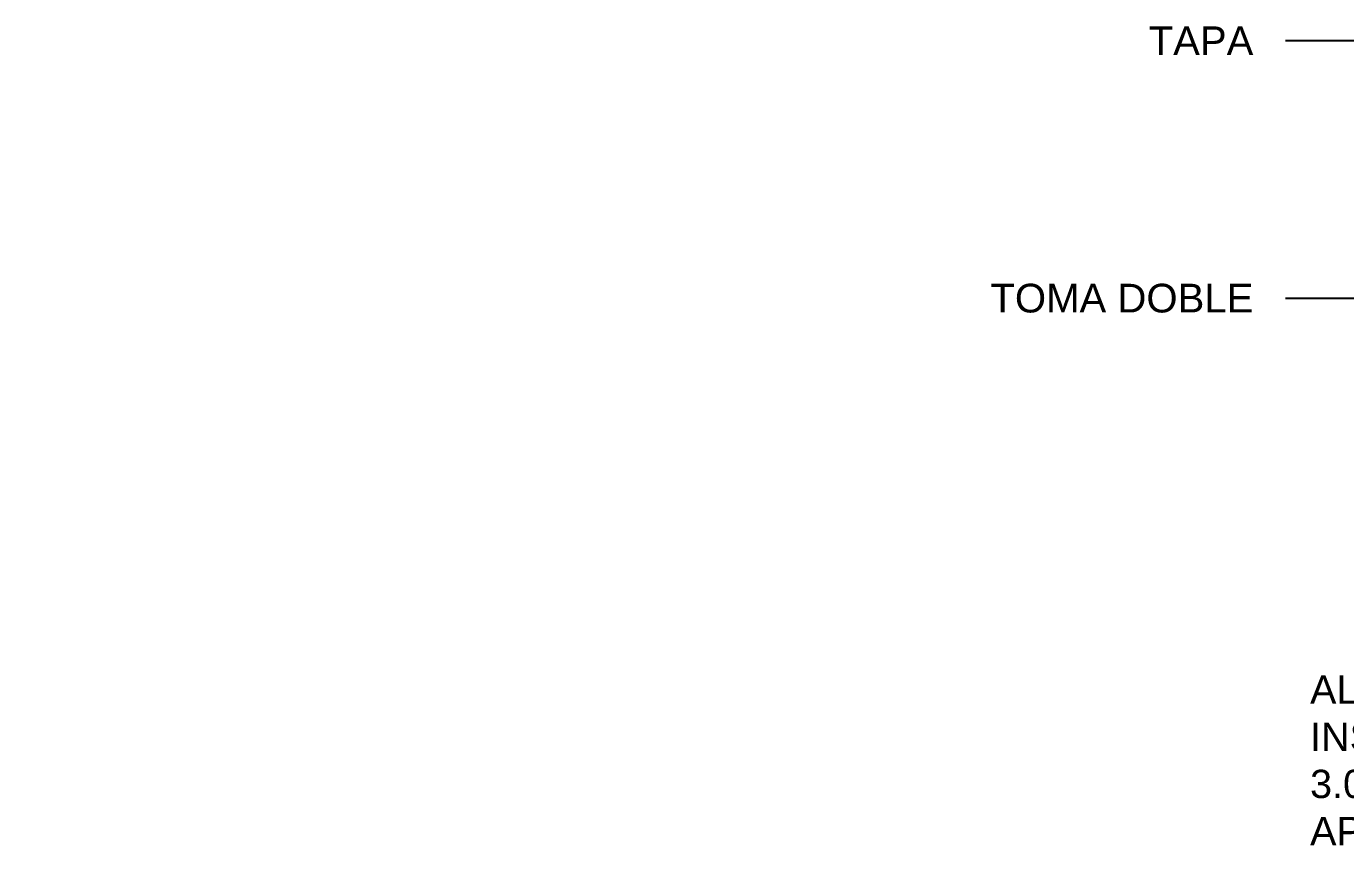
# Model space of a CAD drawing. Header units: millimetres. Extents: x -629 to 509, y -240 to 968.
# Drawn here: x 288.84 to 333.29, y 63.83 to 91.44 of the extents above; entities that cross this region are included whole.
import ezdxf
from ezdxf import colors
from ezdxf.entities.mleader import LeaderData, LeaderLine
from ezdxf.math import Vec2, Vec3

# ---------------------------------------------------------------- set-up
doc = ezdxf.new("R2010")
doc.units = ezdxf.units.MM
doc.layers.add('TEXTOS', color=250, linetype='Continuous', lineweight=20)
doc.styles.get("Standard").update_dxf_attribs({"font": 'arial.ttf'})

# ---------------------------------------------------------------- blocks, each defined once
blk = doc.blocks.new('A$C1ecbb190')
at = {"layer": 'TEXTOS', "insert": (5.872, 2.203), "char_height": 0.47673, "width": 4.49957, "attachment_point": 1}
blk.add_mtext('ALTURA DE INSTALACIÓN 3.00M APROX.', dxfattribs=at)
at = {"lineweight": 0, "transparency": 33554687}
ml = blk.add_multileader_mtext('Standard', dxfattribs=at)
ml.set_content('TAPA', color=256)
ml.set_leader_properties()
ml.build(insert=Vec2(0, 0))
ml.multileader.update_dxf_attribs({"text_left_attachment_type": 2, "text_right_attachment_type": 2, "dogleg_length": 0.36, "arrow_head_size": 0.4})
ctx = ml.context
ctx.base_point, ctx.char_height, ctx.arrow_head_size, ctx.landing_gap_size, ctx.plane_origin = Vec3(2.629, 12.896), 0.4838, 0.4, 0.538, Vec3(-1.012, 16.68)
ctx.left_attachment, ctx.right_attachment, ctx.text_align_type = 2, 2, 2
notes = []
notes.append((ctx, [(1, (1, 1, 0), (6.796, 12.896), (-1, 0), 1.341, [(0, [(8.149, 12.896)], 0, [])])]))
ctx.mtext.insert, ctx.mtext.width, ctx.mtext.alignment, ctx.mtext.flow_direction = Vec3(4.917, 13.138), 10.33608, 3, 5
ml = blk.add_multileader_mtext('Standard', dxfattribs=at)
ml.set_content('TOMA DOBLE', color=256)
ml.set_leader_properties()
ml.build(insert=Vec2(0, 0))
ml.multileader.update_dxf_attribs({"text_left_attachment_type": 2, "text_right_attachment_type": 2, "dogleg_length": 0.36, "arrow_head_size": 0.4})
ctx = ml.context
ctx.base_point, ctx.char_height, ctx.arrow_head_size, ctx.landing_gap_size, ctx.plane_origin = Vec3(0, 8.551), 0.4838, 0.4, 0.538, Vec3(1.516, 12.335)
ctx.left_attachment, ctx.right_attachment, ctx.text_align_type = 2, 2, 2
notes.append((ctx, [(1, (1, 1, 0), (9.325, 8.551), (-1, 0), 3.87, [(0, [(10.678, 8.551)], 0, [])])]))
ctx.mtext.insert, ctx.mtext.width, ctx.mtext.alignment, ctx.mtext.flow_direction = Vec3(4.917, 8.802), 10.33608, 3, 5
for ctx, leaders in notes:
    for number, flags, end, landing, length, lines in leaders:
        leader = LeaderData()
        leader.index, (leader.has_last_leader_line, leader.has_dogleg_vector, leader.attachment_direction) = number, flags
        leader.last_leader_point, leader.dogleg_vector, leader.dogleg_length = Vec3(end), Vec3(landing), length
        for number, points, colour, breaks in lines:
            line = LeaderLine()
            line.index, line.vertices, line.color, line.breaks = number, Vec3.list(points), colors.encode_raw_color(colour), breaks
            leader.lines.append(line)
        ctx.leaders.append(leader)

msp = doc.modelspace()

# ---------------------------------------------------------------- block references
at = {"xscale": 2, "yscale": 2}
msp.add_blockref('A$C1ecbb190', (320.352, 65.161), dxfattribs=at)

doc.saveas('drawing.dxf')
